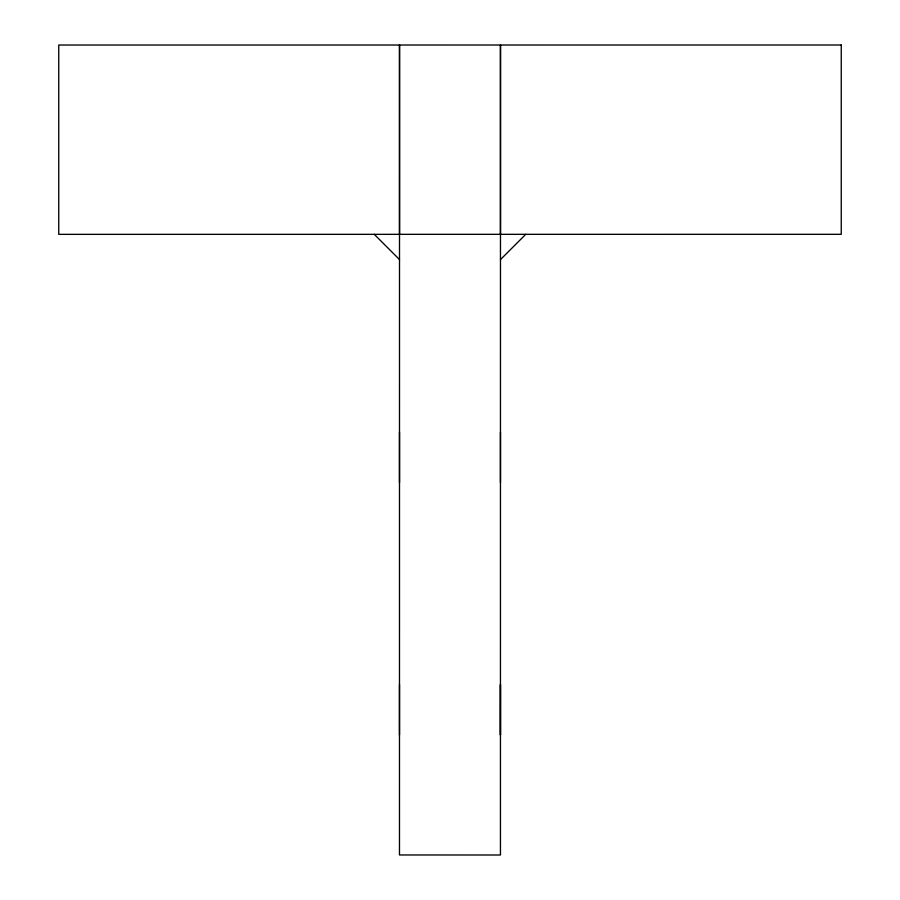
<?xml version="1.0" encoding="UTF-8"?>
<svg xmlns="http://www.w3.org/2000/svg" width="900" height="900" viewBox="0 0 900 900"><rect width="100%" height="100%" fill="white"/><g stroke="black" fill="none" stroke-linecap="round" stroke-linejoin="round"><path stroke-width="1.35" d="M500.479 259.594L525.724 234.349M374.276 234.338L399.51 259.571M500.479 234.315L500.479 45L500.445 855L399.476 854.966L399.521 45L399.521 234.315M500.456 432.18L500.456 482.659M399.499 432.18L399.499 482.659M399.488 684.585L399.488 735.064M500.445 684.574L500.434 735.064L500.434 684.585M841.252 45L58.748 45.034L58.748 234.349L841.252 234.315L841.252 45"/></g></svg>
